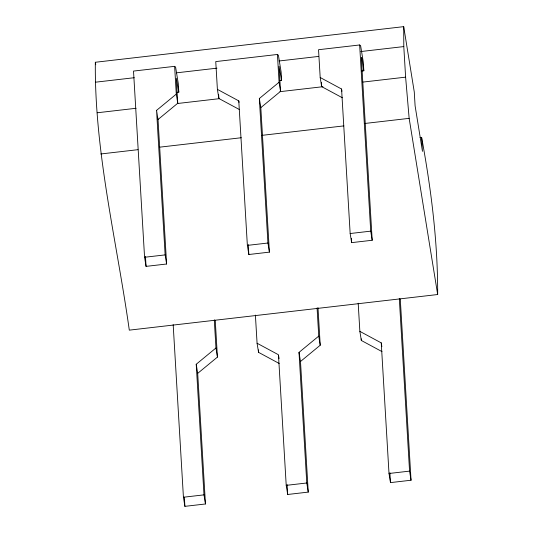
<?xml version="1.0" encoding="UTF-8"?>
<svg xmlns="http://www.w3.org/2000/svg" width="533" height="533" viewBox="0 0 533 533"><rect width="100%" height="100%" fill="white"/><g stroke="black" fill="none" stroke-linecap="round" stroke-linejoin="round"><path stroke-width="0.8" d="M156.549 110.391L176.283 94.128L174.631 66.339L133.517 71.082L144.576 257.266L146.055 266.38L166.609 264.008L158.028 119.505L156.549 110.391L165.137 254.894L166.609 264.008M158.028 119.505L177.762 103.235L176.276 78.224L178.815 92.156L176.343 92.442M217.397 89.377L238.784 100.897L247.365 245.393L248.844 254.507L269.405 252.136L267.926 243.021L259.344 98.518L279.072 82.255L277.426 54.466L215.752 61.588L217.397 89.377L218.876 98.492L239.544 109.625M269.405 252.136L260.817 107.633L280.551 91.363L279.065 66.358L281.604 80.283L279.958 80.476M173.172 324.624L183.425 497.236L184.898 506.35L205.458 503.978L203.986 494.864L196.224 364.259L215.958 347.989L214.286 319.847M205.458 503.978L197.696 373.366L217.431 357.103L215.245 320.32M255.4 315.096L257.073 343.239L278.459 354.758L286.214 485.363L287.693 494.477L308.247 492.106L306.775 482.991L299.013 352.386L318.747 336.116L317.075 307.974M308.247 492.106L300.492 361.501L320.22 345.231L317.988 307.634M421.636 137.461C431.157 189.275 437.833 241.775 437.673 294.529L129.299 330.147C116.8 241.096 94.508 152.691 95.327 62.268L403.701 26.65L414.274 91.956L415.1 105.854L422.462 151.352L421.636 137.461L420.004 137.647M361.367 71.069L363.832 70.789L363.339 62.448L360.634 45.745L359.655 44.965L318.541 49.716L320.193 77.505L321.666 86.619L342.339 97.752M95.427 82.202L134.283 77.711M176.443 72.841L216.958 68.164M278.959 61.002L318.641 56.418M360.808 51.548L403.794 46.584L403.701 26.65M97.239 112.769L136.095 108.279M177.436 103.509L219.596 98.638M279.952 91.669L322.938 86.699M362.62 82.115L405.613 77.152L403.794 46.584M100.777 153.97L137.98 149.673M159.474 147.188L241.322 137.734M261.989 135.349L343.838 125.895M364.505 123.509L409.151 118.353L437.673 294.529M144.576 257.266L165.137 254.894M247.365 245.393L267.926 243.021M363.832 70.789L361.74 57.857L361.334 57.531L372.194 240.263L351.633 242.635L350.161 233.527L370.715 231.149L359.655 44.965M183.425 497.236L203.986 494.864M286.214 485.363L306.775 482.991M400.276 299.033L411.043 480.233L390.482 482.605L389.003 473.491L409.564 471.119L399.31 298.507M320.193 77.505L341.573 89.024L341.946 91.303M358.189 303.224L359.862 331.366L381.248 342.886L381.861 346.683M359.862 331.366L361.341 340.48L382.008 351.613M257.073 343.239L258.552 352.353L279.219 363.486M277.426 54.466L278.406 55.239L281.111 71.948L281.604 80.283M174.631 66.339L175.61 67.111L178.315 83.821L178.815 92.156M370.715 231.149L372.194 240.263M409.564 471.119L411.043 480.233M279.072 82.255L280.551 91.363M318.747 336.116L320.22 345.231M259.344 98.518L260.817 107.633M299.013 352.386L300.492 361.501M238.784 100.897L239.031 102.416M278.579 355.518L279.072 358.556M176.283 94.128L177.762 103.235M215.958 347.989L217.431 357.103M196.224 364.259L197.696 373.366M95.327 62.268L95.727 64.726M405.613 77.152L409.151 118.353M389.89 472.684L390.482 482.605M381.248 342.886L389.003 473.491M361.241 338.848L361.341 340.48M351.387 238.484L351.633 242.635M341.573 89.024L350.161 233.527M321.426 82.562L321.666 86.619M287.1 484.557L287.693 494.477M258.405 349.901L258.552 352.353M248.251 244.54L248.844 254.507M218.637 94.454L218.876 98.492M184.358 497.209L184.898 506.35M145.462 256.42L146.055 266.38"/></g></svg>
